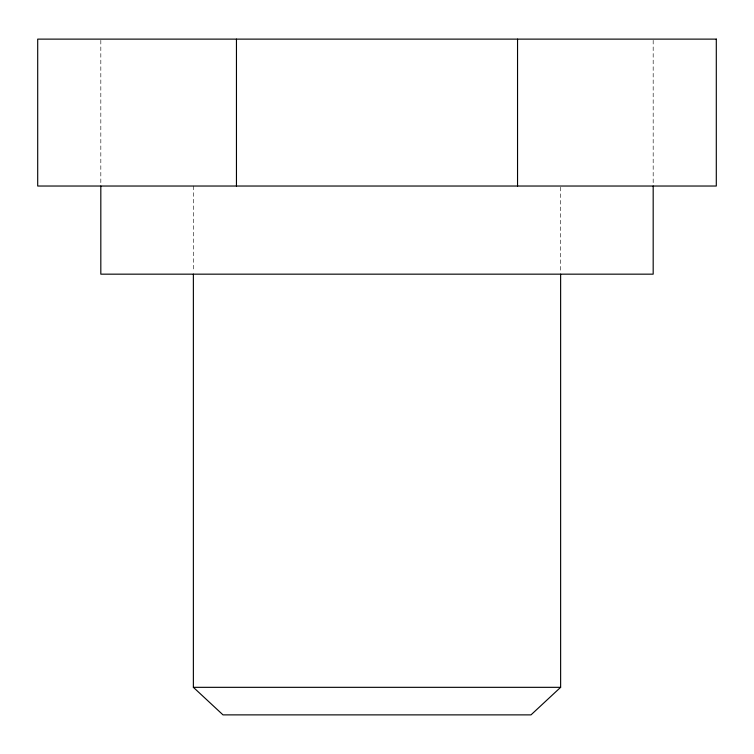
<?xml version="1.0" encoding="UTF-8"?>
<svg xmlns="http://www.w3.org/2000/svg" width="754" height="754" viewBox="0 0 754 754"><rect width="100%" height="100%" fill="white"/><g stroke="black" fill="none" stroke-linecap="round" stroke-linejoin="round"><path stroke-width="0.57" stroke-dasharray="3.77 2.83" d="M653.181 40.301L653.181 184.853M560.627 187.199L560.627 271.817M193.373 186.031L193.373 271.817M100.819 40.301L100.819 184.853"/><path stroke-width="1.13" d="M560.627 274.164L560.627 687.328L530.995 714.877L223.005 714.877L193.373 687.328L193.373 274.164M193.373 687.328L560.627 687.328M653.181 186.031L653.181 274.164L100.819 274.164L100.819 186.031M517.546 39.123L517.546 186.031M236.454 39.123L236.454 186.031M716.3 39.123L37.7 39.123L37.7 186.031L716.3 186.031L716.3 39.123"/></g></svg>
